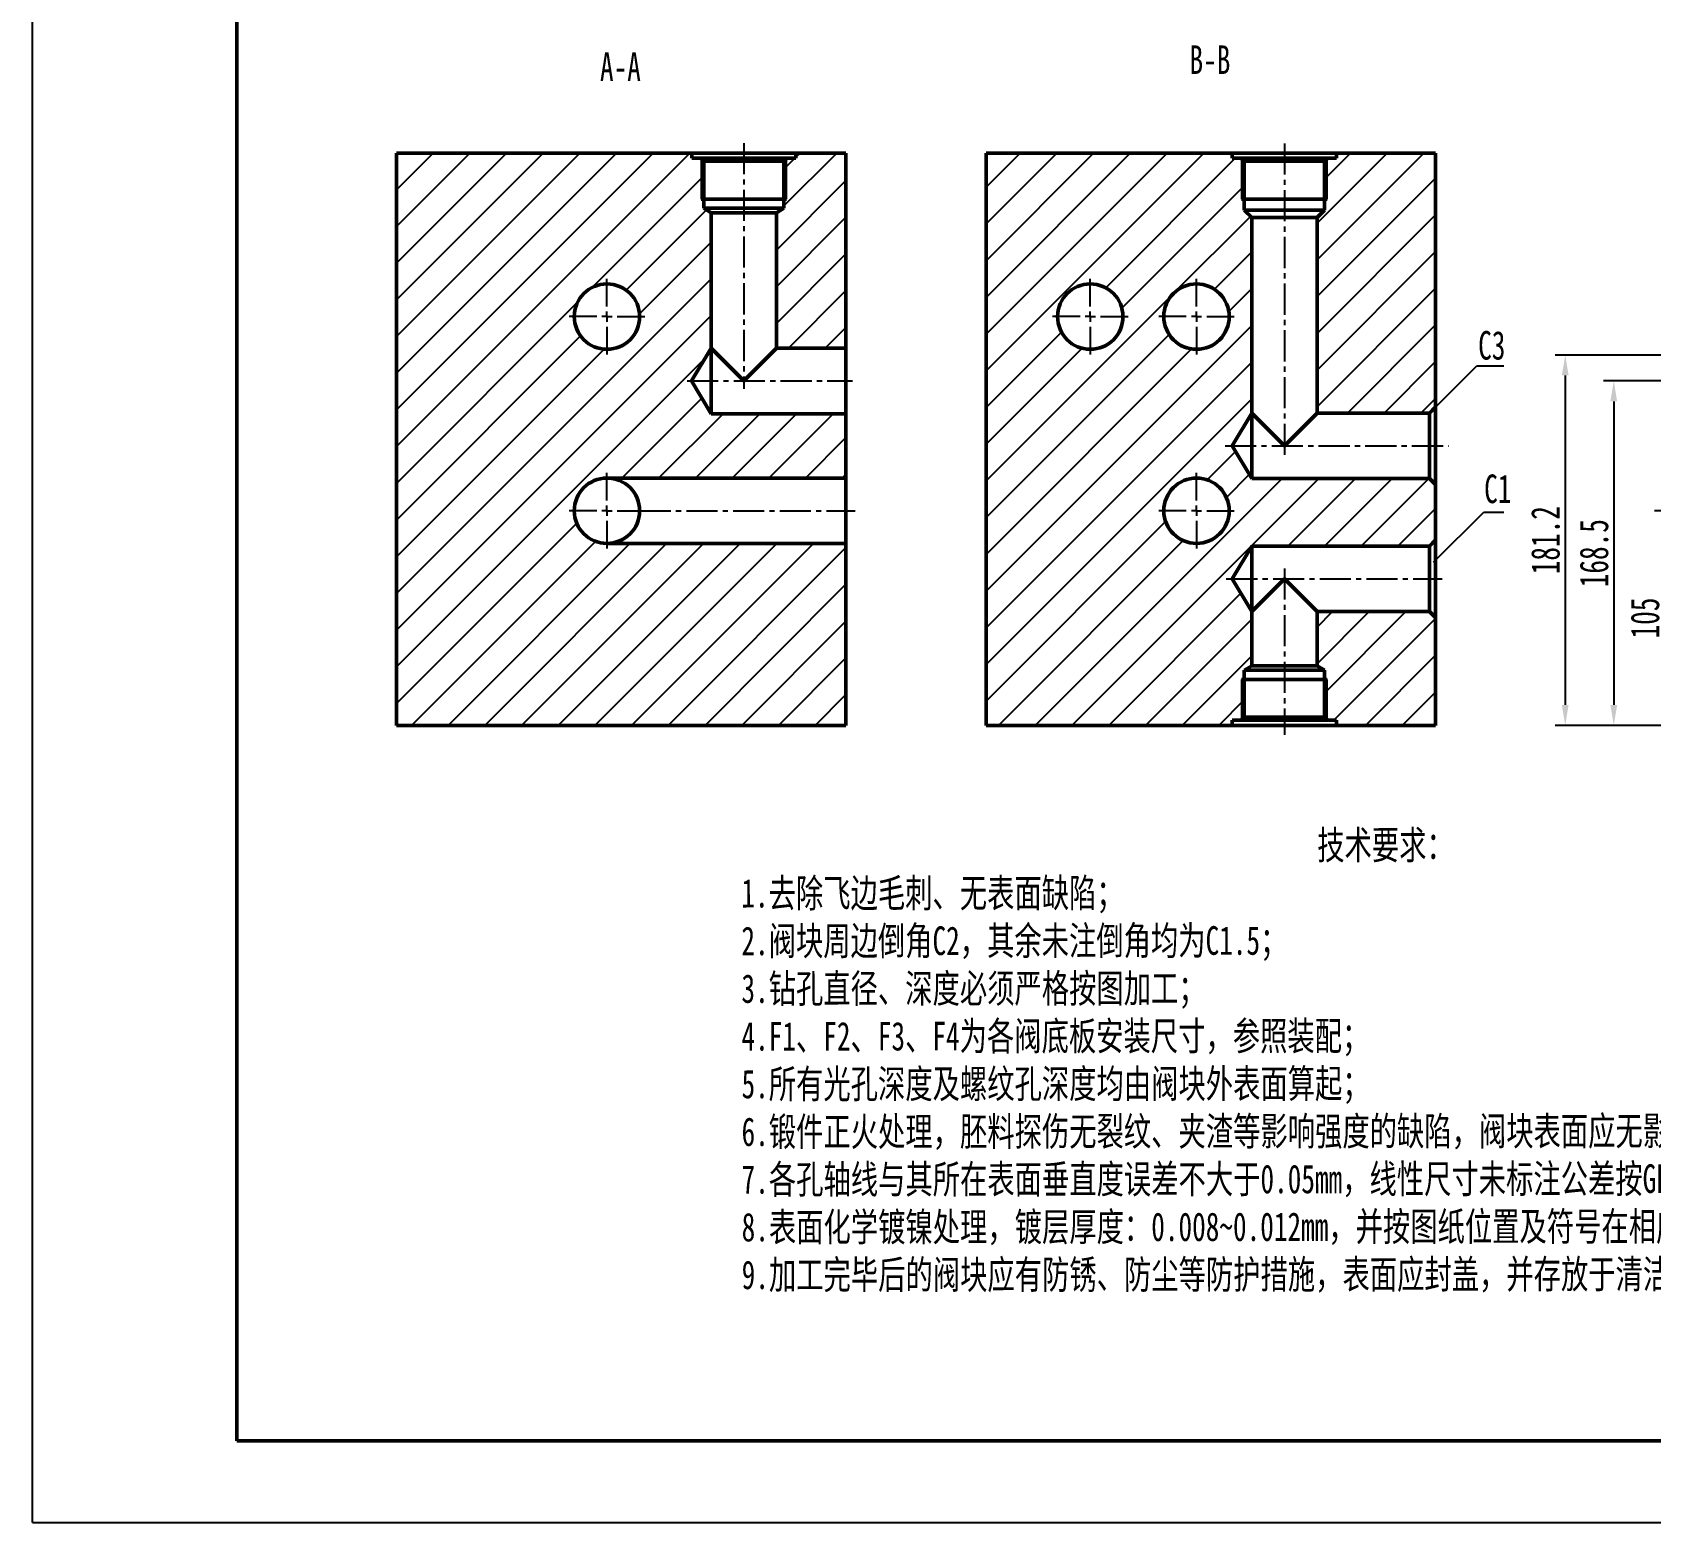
# Model space of a CAD drawing. Header units: millimetres. Extents: x 1810 to 2404, y 10 to 430.
# Drawn here: x 1809.7 to 2007.7, y 10 to 192.3 of the extents above; entities that cross this region are included whole.
import ezdxf

# ---------------------------------------------------------------- set-up
doc = ezdxf.new("R2010")
doc.units = ezdxf.units.MM
doc.header["$PDSIZE"] = -1
for name, pattern in [('CENTER', [10.16, 6.35, -1.27, 1.27, -1.27]), ('CENTER2', [28.575, 19.05, -3.175, 3.175, -3.175]), ('CENTERX2', [20.32, 12.7, -2.54, 2.54, -2.54])]:
    doc.linetypes.add(name, pattern=pattern)
doc.layers.add('1轮廓实线层', color=7, linetype='Continuous', lineweight=50)
for name, color, linetype in [('2细线层', 4, 'Continuous'), ('3中心线层', 240, 'CENTERX2'), ('5剖面线层', 2, 'Continuous'), ('6文字层', 3, 'Continuous'), ('中心线', 1, 'CENTER'), ('剖面线', 6, 'Continuous')]:
    doc.layers.add(name, color=color, linetype=linetype)
doc.styles.add('GB 3.5', font='simfang.ttf', dxfattribs={"width": 0.7, "height": 3.5})
doc.dimstyles.new('国标1：4', dxfattribs={"dimtxt": 3.5, "dimasz": 2.5, "dimexe": 1.25, "dimexo": 0, "dimtad": 1, "dimlfac": 4, "dimdsep": 46, "dimtxsty": 'GB 3.5', "dimcen": 2.5, "dimclrd": 3, "dimclre": 3, "dimclrt": 3, "dimadec": 0, "dimazin": 0, "dimtfac": 1, "dimtmove": 0, "dimatfit": 3, "dimfxl": 1, "dimlwd": 25, "dimlwe": 25, "dimarcsym": 0})
pattern_1 = [(45, (1812.1048, 14.1923), (-2.245064, 2.245064), [])]

# ---------------------------------------------------------------- blocks, each defined once
blk = doc.blocks.new('SW_CENTERMARKSYMBOL_35')
at = {"layer": '中心线', "color": 0}
for p, q in [((0, 1.25), (0, 4.625)), ((-1.25, 0), (-4.625, 0)), ((0, 0), (-0.625, 0)), ((0, 0), (0, 0.625)), ((0, 0), (0, -0.625)), ((0, 0), (0.625, 0)), ((1.25, 0), (4.625, 0)), ((0, -1.25), (0, -4.625))]:
    blk.add_line(p, q, dxfattribs=at)
blk = doc.blocks.new('SW_CENTERMARKSYMBOL_36')
at = {"layer": '中心线', "color": 0}
for p, q in [((0, 1.25), (0, 4.625)), ((-1.25, 0), (-4.625, 0)), ((0, 0), (-0.625, 0)), ((0, 0), (0, 0.625)), ((0, 0), (0, -0.625)), ((0, 0), (0.625, 0)), ((1.25, 0), (4.625, 0)), ((0, -1.25), (0, -4.625))]:
    blk.add_line(p, q, dxfattribs=at)
blk = doc.blocks.new('SW_CENTERMARKSYMBOL_37')
at = {"layer": '中心线', "color": 0}
for p, q in [((0, 1.25), (0, 4.625)), ((-1.25, 0), (-4.625, 0)), ((0, 0), (-0.625, 0)), ((0, 0), (0, 0.625)), ((0, 0), (0, -0.625)), ((0, 0), (0.625, 0)), ((1.25, 0), (4.625, 0)), ((0, -1.25), (0, -4.625))]:
    blk.add_line(p, q, dxfattribs=at)
blk = doc.blocks.new('SW_CENTERMARKSYMBOL_39')
at = {"layer": '中心线', "color": 0}
for p, q in [((0, 1.25), (0, 4.625)), ((-1.25, 0), (-4.625, 0)), ((0, 0), (-0.625, 0)), ((0, 0), (0, 0.625)), ((0, 0), (0, -0.625)), ((0, 0), (0.625, 0)), ((1.25, 0), (4.625, 0)), ((0, -1.25), (0, -4.625))]:
    blk.add_line(p, q, dxfattribs=at)
blk = doc.blocks.new('*D95')
at = {"color": 3, "linetype": 'Continuous', "lineweight": 25, "transparency": 16777216}
for p, q in [((2038.67, 133.77), (2008.14, 133.77)), ((2009.39, 131.27), (2009.39, 110.02)), ((2021.79, 107.52), (2008.14, 107.52))]:
    blk.add_line(p, q, dxfattribs=at)
at = {"color": 3, "transparency": 16777216}
for points in [[(2008.97, 131.27), (2009.8, 131.27), (2009.39, 133.77)], [(2008.97, 110.02), (2009.8, 110.02), (2009.39, 107.52)]]:
    blk.add_solid(points, dxfattribs=at)
at = {"layer": 'Defpoints', "color": 0, "transparency": 16777216}
for p in [(2038.67, 133.77), (2009.39, 107.52), (2021.79, 107.52)]:
    blk.add_point(p, dxfattribs=at)
at = {"color": 3, "transparency": 16777216, "insert": (2006.99, 120.65), "char_height": 3.5, "attachment_point": 5, "rotation": 90, "style": 'GB 3.5'}
blk.add_mtext('105', dxfattribs=at)
blk = doc.blocks.new('*D96')
at = {"color": 3, "linetype": 'Continuous', "lineweight": 25, "transparency": 16777216}
for p, q in [((2038.67, 149.65), (2001.91, 149.65)), ((2003.16, 147.15), (2003.16, 110.02)), ((2021.79, 107.52), (2001.91, 107.52))]:
    blk.add_line(p, q, dxfattribs=at)
at = {"color": 3, "transparency": 16777216}
for points in [[(2002.74, 147.15), (2003.57, 147.15), (2003.16, 149.65)], [(2002.74, 110.02), (2003.57, 110.02), (2003.16, 107.52)]]:
    blk.add_solid(points, dxfattribs=at)
at = {"layer": 'Defpoints', "color": 0, "transparency": 16777216}
for p in [(2038.67, 149.65), (2003.16, 107.52), (2021.79, 107.52)]:
    blk.add_point(p, dxfattribs=at)
at = {"color": 3, "transparency": 16777216, "insert": (2000.75, 128.58), "char_height": 3.5, "attachment_point": 5, "rotation": 90, "style": 'GB 3.5'}
blk.add_mtext('168.5', dxfattribs=at)
blk = doc.blocks.new('*D97')
at = {"color": 3, "linetype": 'Continuous', "lineweight": 25, "transparency": 16777216}
for p, q in [((2048.99, 152.82), (1995.97, 152.82)), ((1997.22, 150.32), (1997.22, 110.02)), ((2021.79, 107.52), (1995.97, 107.52))]:
    blk.add_line(p, q, dxfattribs=at)
at = {"color": 3, "transparency": 16777216}
for points in [[(1996.8, 150.32), (1997.63, 150.32), (1997.22, 152.82)], [(1996.8, 110.02), (1997.63, 110.02), (1997.22, 107.52)]]:
    blk.add_solid(points, dxfattribs=at)
at = {"layer": 'Defpoints', "color": 0, "transparency": 16777216}
for p in [(2048.99, 152.82), (1997.22, 107.52), (2021.79, 107.52)]:
    blk.add_point(p, dxfattribs=at)
at = {"color": 3, "transparency": 16777216, "insert": (1994.81, 130.17), "char_height": 3.5, "attachment_point": 5, "rotation": 90, "style": 'GB 3.5'}
blk.add_mtext('181.2', dxfattribs=at)

msp = doc.modelspace()

# ---------------------------------------------------------------- hatches: boundary and pattern name
at = {"layer": '5剖面线层'}
h = msp.add_hatch(dxfattribs=at)
h.set_pattern_fill('ANSI31', color=256, style=0)
h.set_pattern_definition(pattern_1)
edge = h.paths.add_edge_path(flags=0)
edge.add_line((1879.964, 137.7704), (1909.214, 137.7704))
edge.add_line((1909.214, 137.7704), (1909.214, 145.6454))
edge.add_line((1909.214, 145.6454), (1892.714, 145.6454))
edge.add_line((1892.714, 145.6454), (1890.3105, 149.6454))
edge.add_line((1890.3105, 149.6454), (1892.714, 153.6454))
edge.add_line((1892.714, 153.6454), (1892.714, 170.2259))
edge.add_line((1892.714, 170.2259), (1891.8077, 170.7704))
edge.add_line((1891.8077, 170.7704), (1891.8077, 176.5204))
edge.add_line((1891.8077, 176.5204), (1891.4327, 176.8954))
edge.add_line((1891.4327, 176.8954), (1890.339, 176.8954))
edge.add_line((1890.339, 176.8954), (1890.339, 177.5204))
edge.add_line((1890.339, 177.5204), (1854.214, 177.5204))
edge.add_line((1854.214, 177.5204), (1854.214, 107.5204))
edge.add_line((1854.214, 107.5204), (1909.214, 107.5204))
edge.add_line((1909.214, 107.5204), (1909.214, 129.7704))
edge.add_line((1909.214, 129.7704), (1879.964, 129.7704))
edge.add_arc((1879.964, 133.7704), 4, 90, 270, ccw=False)
edge = h.paths.add_edge_path(flags=0)
edge.add_arc((1879.964, 157.5204), 4, 0, 360)
h = msp.add_hatch(dxfattribs=at)
h.set_pattern_fill('ANSI31', color=256, style=0)
h.set_pattern_definition(pattern_1)
h.paths.add_polyline_path([(1909.214, 153.6454), (1909.214, 177.5204), (1903.089, 177.5204), (1903.089, 176.8954), (1901.9952, 176.8954), (1901.6202, 176.5204), (1901.6202, 170.7704), (1900.714, 170.2259), (1900.714, 153.6454)], flags=0)
h = msp.add_hatch(dxfattribs=at)
h.set_pattern_fill('ANSI31', color=256, style=0)
h.set_pattern_definition(pattern_1)
h.paths.add_polyline_path([(1958.8521, 145.7204), (1958.8521, 169.6317), (1957.9459, 170.5379), (1957.9459, 176.5204), (1957.5709, 176.8954), (1956.4771, 176.8954), (1956.4771, 177.5204), (1926.3521, 177.5204), (1926.3521, 107.5204), (1956.4771, 107.5204), (1956.4771, 108.1454), (1957.5709, 108.1454), (1957.9459, 108.5204), (1957.9459, 114.2704), (1958.8521, 114.8149), (1958.8521, 121.4454), (1956.4487, 125.4454), (1958.8521, 129.4454), (1980.6021, 129.4454), (1981.3521, 130.1954), (1981.3521, 136.9704), (1980.6021, 137.7204), (1958.8521, 137.7204), (1956.4487, 141.7204)], flags=0)
edge = h.paths.add_edge_path(flags=0)
edge.add_arc((1952.1021, 133.7704), 4, 0, 360)
edge = h.paths.add_edge_path(flags=0)
edge.add_arc((1939.1021, 157.5204), 4, 0, 360)
edge = h.paths.add_edge_path(flags=0)
edge.add_arc((1952.1021, 157.5204), 4, 0, 360)
h = msp.add_hatch(dxfattribs=at)
h.set_pattern_fill('ANSI31', color=256, style=0)
h.set_pattern_definition(pattern_1)
h.paths.add_polyline_path([(1969.2271, 177.5204), (1969.2271, 176.8954), (1968.1334, 176.8954), (1967.7584, 176.5204), (1967.7584, 170.5379), (1966.8521, 169.6317), (1966.8521, 145.7204), (1980.6021, 145.7204), (1981.3521, 146.4704), (1981.3521, 177.5204)], flags=0)
h = msp.add_hatch(dxfattribs=at)
h.set_pattern_fill('ANSI31', color=256, style=0)
h.set_pattern_definition(pattern_1)
h.paths.add_polyline_path([(1981.3521, 107.5204), (1981.3521, 120.6954), (1980.6021, 121.4454), (1966.8521, 121.4454), (1966.8521, 114.8149), (1967.7584, 114.2704), (1967.7584, 108.5204), (1968.1334, 108.1454), (1969.2271, 108.1454), (1969.2271, 107.5204)], flags=0)

# ---------------------------------------------------------------- linework, layer by layer
for p, q in [((1891.4752, 176.8529), (1891.4752, 171.8954)), ((1901.9527, 171.8954), (1901.9527, 176.8529)), ((1957.6134, 176.8529), (1957.6134, 171.8954)), ((1968.0909, 171.8954), (1968.0909, 176.8529)), ((1980.6021, 145.7204), (1986.392, 151.5102)), ((1986.392, 151.5102), (1989.692, 151.5102)), ((1981.1021, 127.4704), (1987.2445, 133.6128)), ((1987.2445, 133.6128), (1989.7083, 133.6128)), ((1957.6134, 113.1454), (1957.6134, 108.1879)), ((1968.0909, 108.1879), (1968.0909, 113.1454))]:
    msp.add_line(p, q)
at = {"layer": '1轮廓实线层'}
for p, q in [((1834.6617, 20), (1834.6617, 420)), ((1854.214, 177.5204), (1854.214, 107.5204)), ((1890.339, 177.5204), (1854.214, 177.5204)), ((1890.339, 177.5204), (1890.339, 176.8954)), ((1903.089, 177.5204), (1890.339, 177.5204)), ((1891.4327, 176.8954), (1890.339, 176.8954)), ((1891.8077, 176.5204), (1891.4327, 176.8954)), ((1891.4327, 176.8954), (1901.9952, 176.8954)), ((1891.8077, 176.5204), (1891.8077, 170.7704)), ((1901.6202, 176.5204), (1891.8077, 176.5204)), ((1901.9952, 176.8954), (1901.6202, 176.5204)), ((1901.6202, 170.7704), (1901.6202, 176.5204)), ((1903.089, 176.8954), (1901.9952, 176.8954)), ((1903.089, 176.8954), (1903.089, 177.5204)), ((1909.214, 177.5204), (1903.089, 177.5204)), ((1909.214, 177.5204), (1909.214, 153.6454)), ((1926.3521, 177.5204), (1926.3521, 107.5204)), ((1956.4771, 177.5204), (1926.3521, 177.5204)), ((1956.4771, 177.5204), (1956.4771, 176.8954)), ((1969.2271, 177.5204), (1956.4771, 177.5204)), ((1957.5709, 176.8954), (1956.4771, 176.8954)), ((1957.9459, 176.5204), (1957.5709, 176.8954)), ((1957.5709, 176.8954), (1968.1334, 176.8954)), ((1957.9459, 176.5204), (1957.9459, 170.5379)), ((1967.7584, 176.5204), (1957.9459, 176.5204)), ((1968.1334, 176.8954), (1967.7584, 176.5204)), ((1967.7584, 170.5379), (1967.7584, 176.5204)), ((1969.2271, 176.8954), (1968.1334, 176.8954)), ((1969.2271, 176.8954), (1969.2271, 177.5204)), ((1981.3521, 177.5204), (1969.2271, 177.5204)), ((1981.3521, 177.5204), (1981.3521, 146.4704)), ((1891.4752, 171.8954), (1891.8077, 171.8954)), ((1891.8077, 170.7704), (1892.714, 170.2259)), ((1901.6202, 170.7704), (1891.8077, 170.7704)), ((1900.714, 170.2259), (1901.6202, 170.7704)), ((1901.6202, 171.8954), (1901.9527, 171.8954)), ((1957.6134, 171.8954), (1957.9459, 171.8954)), ((1957.9459, 170.5379), (1958.8521, 169.6317)), ((1957.9459, 170.5379), (1967.7584, 170.5379)), ((1966.8521, 169.6317), (1967.7584, 170.5379)), ((1967.7584, 171.8954), (1968.0909, 171.8954)), ((1892.714, 170.2259), (1892.714, 153.6454)), ((1900.714, 170.2259), (1892.714, 170.2259)), ((1900.714, 153.6454), (1900.714, 170.2259)), ((1958.8521, 169.6317), (1958.8521, 145.7204)), ((1966.8521, 169.6317), (1958.8521, 169.6317)), ((1966.8521, 145.7204), (1966.8521, 169.6317)), ((1892.714, 153.6454), (1890.3105, 149.6454)), ((1892.714, 145.6454), (1892.714, 153.6454)), ((1896.714, 149.6454), (1892.714, 153.6454)), ((1900.714, 153.6454), (1896.714, 149.6454)), ((1909.214, 153.6454), (1900.714, 153.6454)), ((1909.214, 145.6454), (1909.214, 153.6454)), ((1890.3105, 149.6454), (1892.714, 145.6454)), ((1892.714, 145.6454), (1909.214, 145.6454)), ((1909.214, 145.6454), (1909.214, 137.7704)), ((1958.8521, 145.7204), (1956.4487, 141.7204)), ((1958.8521, 137.7204), (1958.8521, 145.7204)), ((1962.8521, 141.7204), (1958.8521, 145.7204)), ((1966.8521, 145.7204), (1962.8521, 141.7204)), ((1980.6021, 145.7204), (1966.8521, 145.7204)), ((1980.6021, 145.7204), (1981.3521, 146.4704)), ((1980.6021, 137.7204), (1980.6021, 145.7204)), ((1981.3521, 146.4704), (1981.3521, 136.9704)), ((1956.4487, 141.7204), (1958.8521, 137.7204)), ((1909.214, 137.7704), (1879.964, 137.7704)), ((1909.214, 129.7704), (1909.214, 137.7704)), ((1958.8521, 137.7204), (1980.6021, 137.7204)), ((1981.3521, 136.9704), (1980.6021, 137.7204)), ((1981.3521, 136.9704), (1981.3521, 130.1954)), ((1879.964, 129.7704), (1909.214, 129.7704)), ((1909.214, 129.7704), (1909.214, 107.5204)), ((1958.8521, 129.4454), (1956.4487, 125.4454)), ((1980.6021, 129.4454), (1958.8521, 129.4454)), ((1958.8521, 121.4454), (1958.8521, 129.4454)), ((1980.6021, 129.4454), (1981.3521, 130.1954)), ((1980.6021, 121.4454), (1980.6021, 129.4454)), ((1981.3521, 130.1954), (1981.3521, 120.6954)), ((1956.4487, 125.4454), (1958.8521, 121.4454)), ((1958.8521, 121.4454), (1962.8521, 125.4454)), ((1962.8521, 125.4454), (1966.8521, 121.4454)), ((1958.8521, 121.4454), (1958.8521, 114.8149)), ((1966.8521, 121.4454), (1980.6021, 121.4454)), ((1966.8521, 114.8149), (1966.8521, 121.4454)), ((1981.3521, 120.6954), (1980.6021, 121.4454)), ((1981.3521, 120.6954), (1981.3521, 107.5204)), ((1957.9459, 113.1454), (1957.6134, 113.1454)), ((1958.8521, 114.8149), (1957.9459, 114.2704)), ((1957.9459, 114.2704), (1957.9459, 108.5204)), ((1957.9459, 114.2704), (1967.7584, 114.2704)), ((1958.8521, 114.8149), (1966.8521, 114.8149)), ((1967.7584, 114.2704), (1966.8521, 114.8149)), ((1967.7584, 108.5204), (1967.7584, 114.2704)), ((1968.0909, 113.1454), (1967.7584, 113.1454)), ((1909.214, 107.5204), (1854.214, 107.5204)), ((1956.4771, 107.5204), (1926.3521, 107.5204)), ((1956.4771, 108.1454), (1957.5709, 108.1454)), ((1956.4771, 108.1454), (1956.4771, 107.5204)), ((1956.4771, 107.5204), (1969.2271, 107.5204)), ((1957.5709, 108.1454), (1957.9459, 108.5204)), ((1968.1334, 108.1454), (1957.5709, 108.1454)), ((1957.9459, 108.5204), (1967.7584, 108.5204)), ((1967.7584, 108.5204), (1968.1334, 108.1454)), ((1968.1334, 108.1454), (1969.2271, 108.1454)), ((1969.2271, 107.5204), (1969.2271, 108.1454)), ((1981.3521, 107.5204), (1969.2271, 107.5204)), ((1834.6617, 20), (2393.6617, 20))]:
    msp.add_line(p, q, dxfattribs=at)
for centre in [(1879.964, 157.5204), (1939.1021, 157.5204), (1952.1021, 157.5204), (1952.1021, 133.7704)]:
    msp.add_circle(centre, 4, dxfattribs=at)
for start, end in [(90, 270), (270, 90)]:
    msp.add_arc((1879.964, 133.7704), 4, start, end, dxfattribs=at)
for points, knots in [([(1891.8077, 171.8954), (1891.8534, 171.8954), (1891.9896, 171.8954), (1892.2139, 171.8954), (1892.522, 171.8954), (1892.9081, 171.8954), (1893.3652, 171.8954), (1893.8846, 171.8954), (1894.4568, 171.8954), (1895.071, 171.8954), (1895.7157, 171.8954), (1896.3791, 171.8954), (1897.0488, 171.8954), (1897.7122, 171.8954), (1898.357, 171.8954), (1898.9711, 171.8954), (1899.5433, 171.8954), (1900.0627, 171.8954), (1900.5198, 171.8954), (1900.9059, 171.8954), (1901.214, 171.8954), (1901.4383, 171.8954), (1901.5745, 171.8954), (1901.6202, 171.8954), (1901.6114, 171.8954), (1901.6202, 171.8954)], [0, 0, 0, 0, 0.0434783, 0.08695656, 0.13043482, 0.17391308, 0.21739134, 0.2608696, 0.30434786, 0.34782612, 0.39130438, 0.43478263, 0.47826089, 0.52173915, 0.56521741, 0.60869567, 0.65217393, 0.69565219, 0.73913045, 0.78260871, 0.82608696, 0.86956522, 0.91304348, 0.95652174, 1, 1, 1, 1]), ([(1957.9458, 171.8954), (1957.9916, 171.8954), (1958.1278, 171.8954), (1958.3521, 171.8954), (1958.6601, 171.8954), (1959.0463, 171.8954), (1959.5033, 171.8954), (1960.0228, 171.8954), (1960.5949, 171.8954), (1961.2091, 171.8954), (1961.8539, 171.8954), (1962.5173, 171.8954), (1963.1869, 171.8954), (1963.8503, 171.8954), (1964.4951, 171.8954), (1965.1093, 171.8954), (1965.6815, 171.8954), (1966.2009, 171.8954), (1966.658, 171.8954), (1967.0441, 171.8954), (1967.3522, 171.8954), (1967.5764, 171.8954), (1967.7127, 171.8954), (1967.7584, 171.8954), (1967.7496, 171.8954), (1967.7584, 171.8954)], [0, 0, 0, 0, 0.04347864, 0.08695689, 0.13043513, 0.17391337, 0.21739162, 0.26086986, 0.3043481, 0.34782635, 0.39130459, 0.43478283, 0.47826108, 0.52173932, 0.56521757, 0.60869581, 0.65217405, 0.6956523, 0.73913054, 0.78260878, 0.82608703, 0.86956527, 0.91304351, 0.95652176, 1, 1, 1, 1]), ([(1967.7583, 113.1454), (1967.7127, 113.1454), (1967.5764, 113.1454), (1967.3522, 113.1454), (1967.0441, 113.1454), (1966.658, 113.1454), (1966.2009, 113.1454), (1965.6815, 113.1454), (1965.1093, 113.1454), (1964.4951, 113.1454), (1963.8503, 113.1454), (1963.1869, 113.1454), (1962.5173, 113.1454), (1961.8539, 113.1454), (1961.2091, 113.1454), (1960.5949, 113.1454), (1960.0228, 113.1454), (1959.5033, 113.1454), (1959.0463, 113.1454), (1958.6601, 113.1454), (1958.3521, 113.1454), (1958.1278, 113.1454), (1957.9916, 113.1454), (1957.9459, 113.1454), (1957.9547, 113.1454), (1957.9459, 113.1454)], [0, 0, 0, 0, 0.04347777, 0.08695605, 0.13043434, 0.17391262, 0.2173909, 0.26086919, 0.30434747, 0.34782575, 0.39130404, 0.43478232, 0.4782606, 0.52173889, 0.56521717, 0.60869545, 0.65217373, 0.69565202, 0.7391303, 0.78260858, 0.82608687, 0.86956515, 0.91304343, 0.95652172, 1, 1, 1, 1])]:
    msp.add_open_spline(points, degree=3, knots=knots, dxfattribs=at)
at = {"layer": '2细线层'}
for q in [(1809.6617, 430), (1809.6617, 20), (2403.6617, 10), (1834.6617, 10)]:
    msp.add_line((1809.6617, 10), q, dxfattribs=at)
at = {"layer": '3中心线层', "linetype": 'CENTER2', "ltscale": 0.2}
for p, q in [((1896.714, 178.7487), (1896.714, 148.6645)), ((1962.8521, 178.7027), (1962.8521, 140.5243)), ((1889.7779, 149.6454), (1910.0011, 149.6454)), ((1955.6028, 141.7204), (1982.928, 141.7204)), ((1883.964, 133.7704), (1910.3292, 133.7704)), ((1955.7473, 125.4454), (1982.1695, 125.4454)), ((1962.8521, 126.7195), (1962.8521, 106.3698))]:
    msp.add_line(p, q, dxfattribs=at)

# ---------------------------------------------------------------- block references
at = {"layer": '中心线'}
for name, p in [('SW_CENTERMARKSYMBOL_39', (1879.964, 157.5204)), ('SW_CENTERMARKSYMBOL_36', (1939.1021, 157.5204)), ('SW_CENTERMARKSYMBOL_35', (1952.1021, 157.5204)), ('SW_CENTERMARKSYMBOL_39', (1879.964, 133.7704)), ('SW_CENTERMARKSYMBOL_37', (1952.1021, 133.7704))]:
    msp.add_blockref(name, p, dxfattribs=at)

# ---------------------------------------------------------------- texts
at = {"layer": '6文字层', "insert": (1896.4047, 94.5753), "char_height": 3.5, "width": 157.636484, "attachment_point": 1, "rotation": 0.047803, "style": 'GB 3.5'}
msp.add_mtext('\\pxqc;技术要求：\\P\\pq*;1.去除飞边毛刺、无表面缺陷；\\P2.阀块周边倒角C2，其余未注倒角均为C1.5；\\P3.钻孔直径、深度必须严格按图加工；\\P4.F1、F2、F3、F4为各阀底板安装尺寸，参照装配；\\P5.所有光孔深度及螺纹孔深度均由阀块外表面算起；\\P6.锻件正火处理，胚料探伤无裂纹、夹渣等影响强度的缺陷，阀块表面应无影响密封的划伤及磕痕；\\P7.各孔轴线与其所在表面垂直度误差不大于0.05mm，线性尺寸未标注公差按GB/T 1804-a等级；\\P8.表面化学镀镍处理，镀层厚度：0.008~0.012mm，并按图纸位置及符号在相应油口上打上标记；\\P9.加工完毕后的阀块应有防锈、防尘等防护措施，表面应封盖，并存放于清洁干燥的场所。', dxfattribs=at)
at = {"layer": '剖面线', "char_height": 3.5, "style": 'GB 3.5'}
for s, insert, attachment_point in [('B-B', (1953.75, 190.6933), 2), ('A-A', (1881.6119, 189.8264), 2), ('C3', (1986.5616, 155.758), 1), ('C1', (1987.2956, 138.2067), 1)]:
    msp.add_mtext(s, dxfattribs=dict(at, insert=insert, attachment_point=attachment_point))

# ---------------------------------------------------------------- dimensions: what is measured, and where the dimension line sits
for base, p1, picture, middle in [((1997.2158, 107.5204), (2048.992, 152.8204), '*D97', (1994.8108, 130.1704)), ((2003.1567, 107.5204), (2038.667, 149.6454), '*D96', (2000.7517, 128.5829)), ((2009.3863, 107.5204), (2038.667, 133.7704), '*D95', (2006.9913, 120.6454))]:
    dim = msp.add_linear_dim(base=base, p1=p1, p2=(2021.792, 107.5204), angle=90, dimstyle='国标1：4')
    dim.commit()
    dim.dimension.update_dxf_attribs({"geometry": picture, "text_midpoint": middle})

doc.saveas('drawing.dxf')
